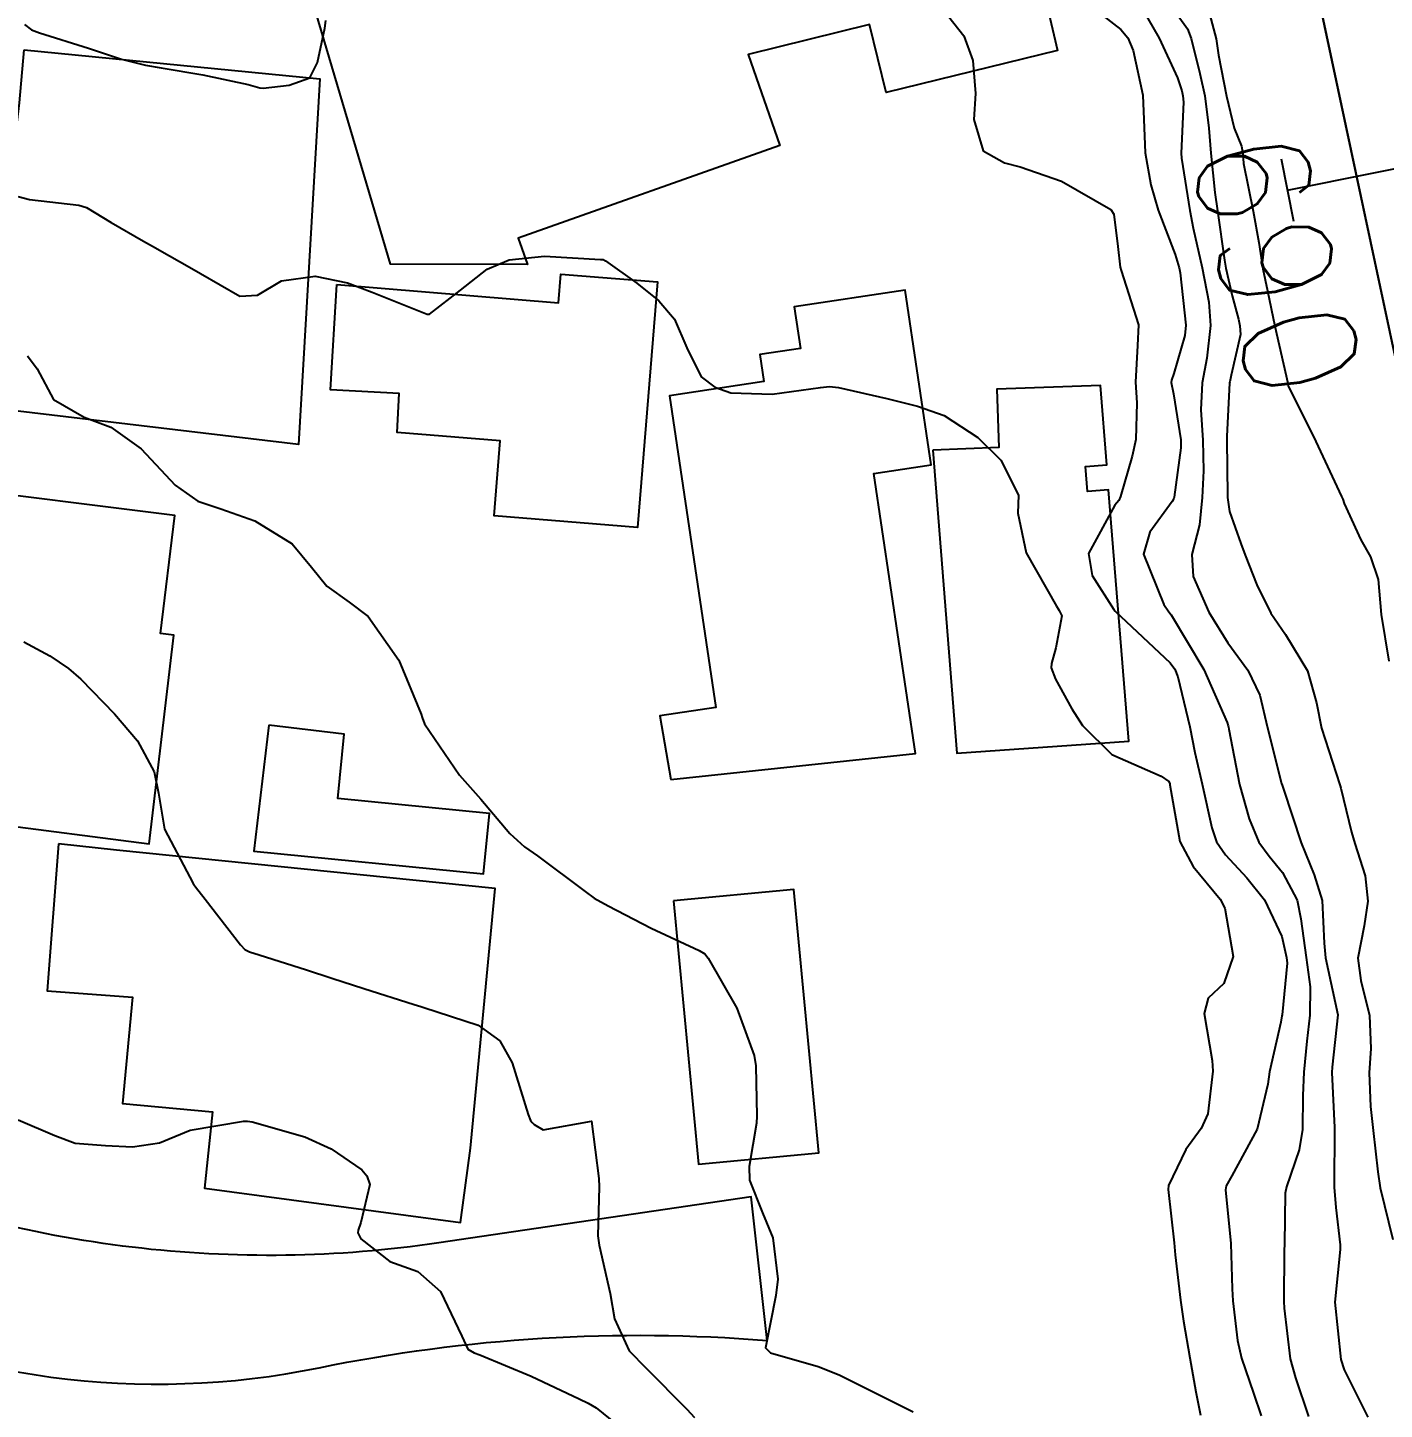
# Model space of a CAD drawing. Header units: metres. Extents: x 298520 to 308411, y 7433745 to 7450750.
# Drawn here: x 301143.6 to 301190.93, y 7443635.26 to 7443683.44 of the extents above; entities that cross this region are included whole.
import ezdxf
from ezdxf.enums import TextEntityAlignment as Align

# ---------------------------------------------------------------- set-up
doc = ezdxf.new("R2010")
doc.units = ezdxf.units.M
doc.header["$LTSCALE"] = 10
doc.linetypes.add('CONTINUO', pattern=[0])
for name, color, linetype in [('Area Verde e Lazer', 94, 'Continuous'), ('Cotas', 45, 'Continuous'), ('Curvas de Nivel 1m', 11, 'Continuous'), ('Curvas de Nivel 5m', 15, 'Continuous'), ('Edificações', 30, 'Continuous'), ('Eixo_Estaqueamento', 45, 'CONTINUO'), ('Linha Férrea', 251, 'TRACKS'), ('Pórtico', 62, 'Continuous'), ('Vias Primárias', 230, 'Continuous')]:
    doc.layers.add(name, color=color, linetype=linetype)
doc.styles.add('Style-STANDARD', font='STANDARD.shx')
doc.linetypes.add('TRACKS', pattern='A,0.15,[130,ltypeshp.shx,S=0.25,R=0,X=0,Y=0],0.15', length=0.3)

msp = doc.modelspace()

# ---------------------------------------------------------------- linework, layer by layer
at = {"layer": 'Area Verde e Lazer', "elevation": 683.981}
msp.add_lwpolyline([(301244.649, 7444005.746), (301236.077, 7444004.442, 0), (301223.445, 7444002.521, -0.079964), (301213.851, 7444002.604, 0.078577), (301189.512, 7444002.881, -0.017587), (301163.614, 7444000.014, 0.012035), (301150.001, 7443998.659, 0.378668), (301143.289, 7443991.061, -0.057498), (301138.13, 7443946.2, 0.342844), (301149.93, 7443920.553, 0.077568), (301153.355, 7443919.402, 0.010024), (301179.654, 7443915.445, 0.021064), (301218.066, 7443912.089, 0.035305), (301232.21, 7443912.451, 0.299651), (301239.104, 7443918.007, -0.016754)], format="xyb", dxfattribs=at)
at = {"layer": 'Curvas de Nivel 1m', "flags": 128}
for points, elevation in [([(301182.16, 7443684.675), (301183.074, 7443683.077), (301183.712, 7443681.693), (301183.872, 7443681.235), (301183.907, 7443681.068), (301183.929, 7443680.84), (301183.847, 7443679.068), (301183.859, 7443678.889), (301184.148, 7443677.065), (301184.261, 7443676.449), (301184.576, 7443675.061), (301184.812, 7443673.867), (301184.87, 7443673.057), (301184.737, 7443671.917), (301184.575, 7443671.06), (301184.526, 7443670.108), (301184.605, 7443669.06), (301184.619, 7443667.987), (301184.582, 7443667.06), (301184.484, 7443666.1), (301184.213, 7443665.063), (301184.264, 7443664.304), (301184.808, 7443663.057), (301185.477, 7443661.984), (301186.174, 7443661.039), (301186.588, 7443660.166), (301186.859, 7443659.029), (301187.349, 7443657.085), (301187.369, 7443657.021), (301187.377, 7443656.985), (301187.412, 7443656.886), (301188.028, 7443655.014), (301188.488, 7443653.903), (301188.758, 7443653.006), (301188.836, 7443651.52), (301188.885, 7443651.005), (301189.312, 7443649.011), (301189.107, 7443647.191), (301189.1, 7443647.002), (301189.193, 7443645.082), (301189.193, 7443645.001), (301189.18, 7443643.074), (301189.182, 7443643.001), (301189.242, 7443642.297), (301189.388, 7443640.998), (301189.391, 7443640.828), (301189.203, 7443639), (301189.416, 7443636.998), (301189.535, 7443636.639), (301190.353, 7443634.988)], 692), ([(301180.768, 7443684.129), (301181.736, 7443683.381), (301181.984, 7443683.087), (301182.17, 7443682.642), (301182.504, 7443681.082), (301182.538, 7443680.238), (301182.591, 7443679.081), (301182.786, 7443677.959), (301183.047, 7443677.076), (301183.637, 7443675.527), (301183.775, 7443675.069), (301183.811, 7443674.889), (301184.004, 7443673.066), (301183.972, 7443672.702), (301183.588, 7443671.385), (301183.506, 7443671.149), (301183.501, 7443671.071), (301183.579, 7443670.67), (301183.831, 7443669.067), (301183.836, 7443668.79), (301183.595, 7443667.069), (301183.586, 7443667.016), (301183.531, 7443666.919), (301182.747, 7443665.851), (301182.535, 7443665.08), (301183.245, 7443663.323), (301183.417, 7443663.071), (301183.491, 7443662.965), (301184.639, 7443661.058), (301185.444, 7443659.207), (301185.485, 7443659.091), (301185.497, 7443659.049), (301185.509, 7443658.981), (301185.878, 7443657.043), (301186.211, 7443655.848), (301186.555, 7443655.033), (301186.909, 7443654.548), (301187.383, 7443653.979), (301187.888, 7443653.015), (301188.018, 7443652.359), (301188.21, 7443651.011), (301188.35, 7443649.993), (301188.339, 7443649.01), (301188.224, 7443648.096), (301188.121, 7443647.012), (301188.093, 7443646.203), (301188.072, 7443645.012), (301187.966, 7443644.313), (301187.518, 7443643.017), (301187.472, 7443642.795), (301187.447, 7443641.018), (301187.442, 7443640.797), (301187.425, 7443639.018), (301187.432, 7443638.787), (301187.652, 7443637.015), (301187.833, 7443636.353), (301188.288, 7443635.009)], 693), ([(301183.741, 7443683.851), (301184.066, 7443683.395), (301184.188, 7443683.063), (301184.497, 7443681.844), (301184.669, 7443681.06), (301184.815, 7443679.935), (301184.877, 7443679.058), (301185.022, 7443677.697), (301185.111, 7443677.055), (301185.355, 7443675.334), (301185.404, 7443675.052), (301185.623, 7443674.085), (301185.841, 7443673.272), (301185.896, 7443673.046), (301185.913, 7443672.74), (301185.587, 7443671.326), (301185.542, 7443671.092), (301185.536, 7443671.05), (301185.434, 7443669.181), (301185.435, 7443669.051), (301185.457, 7443667.128), (301185.459, 7443667.051), (301185.528, 7443666.568), (301185.923, 7443665.45), (301186.081, 7443665.041), (301186.483, 7443664.015), (301186.972, 7443663.028), (301187.482, 7443662.281), (301188.251, 7443661.012), (301188.561, 7443659.9), (301188.746, 7443659.007), (301189.377, 7443657.037), (301189.389, 7443657), (301189.412, 7443656.917), (301189.792, 7443655.39), (301189.909, 7443654.992), (301190.262, 7443653.867), (301190.353, 7443652.985), (301190.227, 7443652.124), (301190.011, 7443650.993), (301190.112, 7443650.216), (301190.412, 7443648.989), (301190.456, 7443647.838), (301190.405, 7443646.989), (301190.45, 7443645.82), (301190.538, 7443644.987), (301190.703, 7443643.541), (301190.79, 7443642.985), (301191.226, 7443641.183)], 691), ([(301143.494, 7443683.552), (301143.73, 7443683.368), (301144.01, 7443683.265), (301145.721, 7443682.726), (301146.877, 7443682.347), (301147.712, 7443682.134), (301148.26, 7443682.04), (301149.708, 7443681.8), (301151.293, 7443681.454), (301151.702, 7443681.344), (301151.818, 7443681.333), (301152.721, 7443681.44), (301153.447, 7443681.692), (301153.715, 7443682.23), (301153.965, 7443683.427), (301154.003, 7443683.693)], 694), ([(301175.739, 7443683.813), (301176.258, 7443683.155), (301176.578, 7443682.294), (301176.671, 7443681.15), (301176.607, 7443680.238), (301176.932, 7443679.148), (301177.677, 7443678.73), (301178.225, 7443678.584), (301179.667, 7443678.085), (301181.393, 7443677.094), (301181.496, 7443676.937), (301181.64, 7443675.814), (301181.717, 7443675.089), (301181.752, 7443674.969), (301182.352, 7443673.083), (301182.325, 7443672.36), (301182.25, 7443671.083), (301182.3, 7443670.359), (301182.263, 7443669.083), (301182.14, 7443668.499), (301181.731, 7443667.088), (301181.664, 7443666.957), (301181.53, 7443666.784), (301180.614, 7443665.103), (301180.736, 7443664.332), (301181.494, 7443663.15), (301181.544, 7443663.089), (301183.466, 7443661.287), (301183.621, 7443661.068), (301183.728, 7443660.799), (301184.142, 7443659.063), (301184.325, 7443658.165), (301184.572, 7443657.058), (301184.918, 7443655.535), (301185.074, 7443655.053), (301185.388, 7443654.595), (301186.134, 7443653.793), (301186.753, 7443653.029), (301187.354, 7443651.746), (301187.524, 7443651.018), (301187.54, 7443650.819), (301187.365, 7443649.02), (301187.358, 7443648.984), (301187.319, 7443648.76), (301186.927, 7443647.026), (301186.866, 7443646.604), (301186.491, 7443645.032), (301185.614, 7443643.402), (301185.41, 7443643.048), (301185.39, 7443642.908), (301185.575, 7443641.045), (301185.619, 7443639.456), (301185.644, 7443639.043), (301185.813, 7443637.664), (301185.954, 7443637.038), (301186.37, 7443635.827), (301186.639, 7443635.028)], 694), ([(301143.59, 7443671.997), (301143.935, 7443671.545), (301144.504, 7443670.468), (301145.566, 7443669.856), (301146.497, 7443669.511), (301147.555, 7443668.756), (301148.742, 7443667.488), (301149.535, 7443666.924), (301150.342, 7443666.657), (301151.525, 7443666.237), (301152.824, 7443665.437), (301153.505, 7443664.625), (301154.035, 7443663.959), (301154.82, 7443663.41), (301155.485, 7443662.902), (301156.546, 7443661.389), (301157.324, 7443659.502), (301157.361, 7443659.381), (301157.441, 7443659.163), (301158.662, 7443657.368), (301159.411, 7443656.542), (301160.418, 7443655.345), (301160.929, 7443654.877), (301161.385, 7443654.558), (301163.045, 7443653.313), (301163.37, 7443653.087), (301163.856, 7443652.815), (301165.354, 7443652.033), (301167.025, 7443651.265), (301167.22, 7443651.14), (301167.34, 7443650.989), (301168.341, 7443649.25), (301168.947, 7443647.603), (301169.004, 7443647.243), (301169.035, 7443645.484), (301169.023, 7443645.242), (301168.771, 7443643.732), (301168.784, 7443643.245), (301169.236, 7443642.107), (301169.599, 7443641.234), (301169.771, 7443639.794), (301169.707, 7443639.232), (301169.348, 7443637.401), (301169.516, 7443637.235), (301171.176, 7443636.752), (301171.91, 7443636.464), (301173.163, 7443635.839), (301174.498, 7443635.177)], 696), ([(301143.47, 7443662.019), (301144.373, 7443661.536), (301145.03, 7443661.098), (301145.455, 7443660.722), (301146.628, 7443659.508), (301147.434, 7443658.576), (301148.017, 7443657.494), (301148.16, 7443656.744), (301148.37, 7443655.49), (301149.374, 7443653.593), (301149.421, 7443653.527), (301149.456, 7443653.479), (301149.796, 7443653.044), (301151.024, 7443651.455), (301151.182, 7443651.293), (301151.341, 7443651.212), (301151.678, 7443651.108), (301153.334, 7443650.582), (301154.214, 7443650.299), (301155.328, 7443649.94), (301157.084, 7443649.382), (301157.322, 7443649.305), (301157.424, 7443649.277), (301159.316, 7443648.655), (301160.069, 7443648.107), (301160.508, 7443647.342), (301161.064, 7443645.545), (301161.143, 7443645.332), (301161.198, 7443645.256), (301161.272, 7443645.195), (301161.59, 7443645.007), (301163.273, 7443645.31), (301163.524, 7443643.307), (301163.538, 7443643.017), (301163.496, 7443641.307), (301163.541, 7443640.986), (301163.923, 7443639.303), (301164.079, 7443638.416), (301164.583, 7443637.296), (301165.174, 7443636.69), (301166.601, 7443635.268), (301166.866, 7443634.98)], 697), ([(301143.271, 7443645.36), (301144.544, 7443644.809), (301145.263, 7443644.54), (301146.318, 7443644.454), (301147.262, 7443644.41), (301148.198, 7443644.556), (301149.268, 7443644.99), (301151.13, 7443645.31), (301151.271, 7443645.306), (301151.433, 7443645.287), (301153.266, 7443644.766), (301154.191, 7443644.344), (301155.255, 7443643.616), (301155.435, 7443643.398), (301155.541, 7443643.104), (301155.228, 7443641.777), (301155.13, 7443641.505), (301155.117, 7443641.411), (301155.221, 7443641.199), (301156.23, 7443640.412), (301157.21, 7443640.064), (301157.998, 7443639.372), (301158.747, 7443637.805), (301158.962, 7443637.362), (301159.181, 7443637.228), (301159.377, 7443637.16), (301161.169, 7443636.413), (301162.847, 7443635.623), (301163.155, 7443635.473), (301163.429, 7443635.307), (301165.139, 7443633.927)], 698)]:
    msp.add_lwpolyline(points, dxfattribs=dict(at, elevation=elevation))
at = {"layer": 'Curvas de Nivel 5m', "flags": 128}
for points, elevation in [([(301184.785, 7443684.096), (301185.062, 7443683.05), (301185.148, 7443682.479), (301185.43, 7443681.053), (301185.692, 7443679.935), (301185.951, 7443679.311), (301185.99, 7443679.045), (301186.014, 7443678.709), (301186.353, 7443677.04), (301186.552, 7443675.946), (301186.695, 7443675.034), (301186.853, 7443674.26), (301187.117, 7443673.027), (301187.562, 7443671.042), (301187.563, 7443671.02), (301187.563, 7443671.001), (301187.582, 7443670.947), (301188.538, 7443669.01), (301189.443, 7443667.092), (301189.479, 7443667.001), (301189.531, 7443666.846), (301190.11, 7443665.583), (301190.448, 7443664.986), (301190.721, 7443664.198), (301190.826, 7443662.98), (301191.095, 7443661.35)], 690), ([(301143.271, 7443677.554), (301143.661, 7443677.451), (301145.382, 7443677.256), (301145.649, 7443677.174), (301146.508, 7443676.647), (301147.638, 7443675.996), (301147.957, 7443675.816), (301148.553, 7443675.486), (301149.246, 7443675.093), (301149.627, 7443674.869), (301151.003, 7443674.072), (301151.62, 7443674.113), (301152.454, 7443674.612), (301153.626, 7443674.779), (301154.754, 7443674.543), (301155.621, 7443674.212), (301157.539, 7443673.455), (301157.614, 7443673.448), (301158.702, 7443674.29), (301159.629, 7443675.018), (301160.402, 7443675.348), (301161.634, 7443675.472), (301163.584, 7443675.36), (301163.633, 7443675.355), (301163.677, 7443675.353), (301163.762, 7443675.308), (301164.859, 7443674.525), (301165.619, 7443673.912), (301166.165, 7443673.274), (301166.598, 7443672.27), (301167.101, 7443671.265), (301167.579, 7443670.907), (301168.128, 7443670.704), (301169.577, 7443670.662), (301171.256, 7443670.891), (301171.58, 7443670.926), (301171.89, 7443670.897), (301173.576, 7443670.51), (301174.644, 7443670.244), (301175.57, 7443669.917), (301176.752, 7443669.148), (301177.551, 7443668.353), (301178.169, 7443667.134), (301178.151, 7443666.51), (301178.438, 7443665.131), (301179.494, 7443663.268), (301179.553, 7443663.178), (301179.591, 7443663.119), (301179.679, 7443662.928), (301179.473, 7443661.81), (301179.318, 7443661.269), (301179.31, 7443661.122), (301179.459, 7443660.727), (301180.027, 7443659.69), (301180.404, 7443659.106), (301181.428, 7443658.1), (301183.152, 7443657.338), (301183.414, 7443657.148), (301183.448, 7443657.07), (301183.451, 7443657.031), (301183.794, 7443655.066), (301184.26, 7443654.186), (301185.202, 7443653.052), (301185.368, 7443652.731), (301185.661, 7443651.045), (301185.333, 7443650.103), (301184.784, 7443649.6), (301184.645, 7443649.057), (301184.931, 7443647.429), (301184.953, 7443647.054), (301184.77, 7443645.566), (301184.54, 7443645.057), (301184.012, 7443644.316), (301183.407, 7443643.068), (301183.393, 7443642.926), (301183.596, 7443641.066), (301183.64, 7443640.644), (301183.821, 7443639.064), (301183.926, 7443638.332), (301184.143, 7443637.06), (301184.354, 7443635.869), (301184.52, 7443635.056)], 695)]:
    msp.add_lwpolyline(points, dxfattribs=dict(at, elevation=elevation))
at = {"layer": 'Edificações'}
msp.add_lwpolyline([(301152.872, 7443687.077), (301166.051, 7443690.814), (301165.856, 7443691.502), (301176.727, 7443694.612), (301179.528, 7443682.644), (301173.55, 7443681.174), (301172.967, 7443683.547), (301168.738, 7443682.506), (301169.848, 7443679.332), (301160.711, 7443676.101), (301161.036, 7443675.182), (301156.26, 7443675.189), (301153.378, 7443684.938, -0.027647)], format="xyb", close=True, dxfattribs=at)
for points in [[(301143.474, 7443682.67), (301153.789, 7443681.653), (301153.054, 7443668.902), (301141.102, 7443670.322), (301141.817, 7443676.344), (301142.766, 7443676.231), (301143.311, 7443680.819)], [(301154.388, 7443674.479), (301162.122, 7443673.85), (301162.203, 7443674.846), (301165.578, 7443674.571), (301164.881, 7443666.007), (301159.874, 7443666.415), (301160.087, 7443669.031), (301156.491, 7443669.323), (301156.559, 7443670.686), (301154.171, 7443670.805)], [(301166.043, 7443657.219), (301174.577, 7443658.126), (301173.121, 7443667.895), (301175.121, 7443668.193), (301174.214, 7443674.281), (301170.344, 7443673.704), (301170.56, 7443672.254), (301169.146, 7443672.043), (301169.287, 7443671.096), (301165.995, 7443670.606), (301167.614, 7443659.738), (301165.65, 7443659.445)], [(301175.185, 7443668.709), (301176.015, 7443658.142), (301182.013, 7443658.561), (301181.306, 7443667.323), (301180.576, 7443667.264), (301180.506, 7443668.132), (301181.251, 7443668.193), (301181.028, 7443670.966), (301177.41, 7443670.836), (301177.483, 7443668.804)], [(301132.252, 7443665.754), (301130.187, 7443651.87), (301135.88, 7443651.024), (301136.683, 7443656.421), (301147.84, 7443654.978), (301148.699, 7443662.26), (301148.237, 7443662.315), (301148.733, 7443666.431), (301140.55, 7443667.456), (301140.303, 7443665.488), (301136.474, 7443665.967), (301136.375, 7443665.178)], [(301152.019, 7443659.112), (301151.495, 7443654.727), (301159.506, 7443653.936), (301159.714, 7443656.042), (301154.421, 7443656.565), (301154.642, 7443658.798)], [(301144.681, 7443654.98), (301144.281, 7443649.849), (301147.26, 7443649.632), (301146.913, 7443645.927), (301150.043, 7443645.636), (301149.774, 7443642.967), (301158.697, 7443641.772), (301159.045, 7443644.371), (301159.914, 7443653.418), (301146.702, 7443654.763)], [(301166.137, 7443652.99), (301167.004, 7443643.812), (301171.201, 7443644.208), (301170.334, 7443653.386)]]:
    msp.add_lwpolyline(points, close=True, dxfattribs=at)
at = {"layer": 'Eixo_Estaqueamento'}
msp.add_lwpolyline([(301152.394, 7443784.66), (301158.307, 7443772.479), (301166.222, 7443754.29), (301168.223, 7443749.256), (301169.728, 7443745.668), (301171.261, 7443741.672), (301173.808, 7443734.628), (301177.711, 7443723.713), (301181.462, 7443711.268), (301182.785, 7443706.834), (301185.498, 7443697.176), (301188.578, 7443684.771), (301192.135, 7443668.077), (301193.513, 7443660.134), (301194.43, 7443654.342, 0.01031), (301194.851, 7443652, -0.025395), (301196.167, 7443643.146, 0.007667), (301197.204, 7443633.937)], format="xyb", dxfattribs=at)
at = {"layer": 'Linha Férrea', "flags": 128}
msp.add_lwpolyline([(307827.162, 7434249.95), (307821.558, 7434258.806), (307819.524, 7434262.43), (307816.304, 7434268.219), (307813.681, 7434272.301), (307811.637, 7434275.461), (307798.221, 7434296.136), (307773.738, 7434334.032), (307761.734, 7434352.011), (307752.472, 7434367.888), (307735.134, 7434393.38), (307710.738, 7434431.015), (307694.807, 7434455.28), (307677.699, 7434482.208), (307665.381, 7434501.663), (307643.884, 7434534.842), (307627.559, 7434562.543), (307613.51, 7434586.874), (307596.955, 7434617.47), (307576.402, 7434659.978), (307564.169, 7434687.319), (307541.059, 7434734.946), (307530.172, 7434758.545), (307516.917, 7434785.92), (307501.763, 7434817.247), (307481.679, 7434859.302), (307459.201, 7434904.199), (307442.79, 7434936.268), (307425.275, 7434968.915), (307411.694, 7434992.242), (307402.565, 7435007.679), (307388.848, 7435028.501), (307366.947, 7435058.298), (307352.497, 7435076.75), (307335.708, 7435095.815), (307323.737, 7435108.404), (307304.876, 7435127.211), (307280.641, 7435149.596), (307260.895, 7435166.247), (307239.502, 7435183.006), (307222.59, 7435195.397), (307206.912, 7435206.431), (307191.542, 7435216.923), (307180.978, 7435223.581), (307147.083, 7435245.035), (307110.179, 7435267.866), (307071.327, 7435292.081), (307013.035, 7435328.917), (306934.22, 7435378.293), (306890.853, 7435406.012), (306860.761, 7435425.266), (306830.445, 7435444.172), (306783.165, 7435474.002), (306743.292, 7435499.125), (306730.646, 7435506.804), (306700.006, 7435524.558), (306649.968, 7435556.158), (306620.536, 7435574.685), (306585.884, 7435596.365), (306549.21, 7435619.443), (306511.464, 7435642.992), (306481.3, 7435662.066), (306449.914, 7435681.79), (306417.31, 7435702.158), (306386.499, 7435720.658), (306359.57, 7435735.78), (306332.265, 7435749.95), (306295.736, 7435767.254), (306254.914, 7435784.832), (306234.551, 7435793.029), (306198.8, 7435806.042), (306177.427, 7435813.736), (306139.201, 7435826.142), (306101.034, 7435838.043), (306051.969, 7435853.031), (306008.186, 7435866.647), (306003.579, 7435868.042), (305974.115, 7435878.736), (305939.654, 7435889.448), (305902.227, 7435900.737), (305881.18, 7435906.223), (305868.578, 7435910.192), (305845.541, 7435919.118), (305815.171, 7435933.297), (305786.711, 7435949.033), (305760.876, 7435966.424), (305735.18, 7435986.894), (305723.755, 7435997.052), (305696.097, 7436025.188), (305678.2, 7436047.897), (305661.02, 7436071.863), (305645.017, 7436096.315), (305622.371, 7436129.703), (305596.142, 7436168.749), (305576.091, 7436198.746), (305559.429, 7436223.15), (305539.44, 7436252.716), (305521.42, 7436279.841), (305512.691, 7436292.824), (305499.486, 7436312.983), (305480.027, 7436341.606), (305460.301, 7436370.83), (305441.558, 7436398.43), (305421.25, 7436428.242), (305402.577, 7436456.088), (305384.092, 7436483.75), (305369.125, 7436505.554), (305351.225, 7436532.173), (305338.344, 7436551.44), (305322.726, 7436574.869), (305306.914, 7436598.296), (305293.244, 7436619.058), (305277.818, 7436644.307), (305263.888, 7436668.981), (305254.713, 7436687.725), (305243.781, 7436710.837), (305233.952, 7436734.393), (305225.106, 7436755.865), (305215.533, 7436780.472), (305201.607, 7436815.682), (305193.173, 7436837.83), (305177.384, 7436877.752), (305166.792, 7436904.686), (305153.942, 7436937.689), (305141.501, 7436969.136), (305130.697, 7436996.497), (305122.016, 7437018.504), (305113.061, 7437043.102), (305101.513, 7437072.011), (305093.245, 7437092.935), (305082.037, 7437121.364), (305073.353, 7437143.916), (305060.568, 7437176.453), (305050.18, 7437206.397), (305043.414, 7437227.867), (305037.467, 7437248.165), (305034.526, 7437261.706), (305031.724, 7437274.104), (305028.718, 7437297.869), (305025.03, 7437326.573), (305023.117, 7437358.555), (305023.119, 7437387.114), (305024.829, 7437414.867), (305027.312, 7437439.505), (305027.407, 7437441.256), (305030.711, 7437462.666), (305036.039, 7437488.902), (305042.465, 7437516.919), (305048.776, 7437544.538), (305055.475, 7437572.1), (305062.866, 7437603.389), (305069.498, 7437630.688), (305077.032, 7437662.821), (305085.46, 7437698.138), (305091.819, 7437727.643), (305097.21, 7437749.95), (305103.918, 7437777.268), (305111.101, 7437807.1), (305121.202, 7437849.915), (305125.406, 7437866.973), (305130.992, 7437888.732), (305137.356, 7437914.575), (305143.477, 7437941.139), (305150.277, 7437969.227), (305155.626, 7437993.858), (305160.498, 7438017.389), (305165.529, 7438047.968), (305167.399, 7438065.921), (305168.452, 7438080.499), (305168.697, 7438098.822), (305168.499, 7438111.609), (305167.442, 7438129.409), (305165.734, 7438144.803), (305163.051, 7438159.253), (305157.36, 7438183.653), (305149.712, 7438209.61), (305142.146, 7438230.516), (305132.877, 7438252.552), (305120.435, 7438277.838), (305109.119, 7438297.22), (305107.007, 7438300.233), (305099.258, 7438311.382), (305091.426, 7438322.415), (305083.384, 7438332.797), (305079.569, 7438337.519), (305074.8, 7438344.056), (305056.823, 7438367.077), (305041.935, 7438386.352), (305023.225, 7438411.978), (305005.975, 7438436.561), (304993.284, 7438456.495), (304983.121, 7438473.171), (304969.538, 7438498.699), (304959.938, 7438517.087), (304947.328, 7438543.432), (304933.09, 7438572.791), (304924.306, 7438590.948), (304918.204, 7438604.464), (304911.783, 7438619.158), (304905.926, 7438632.437), (304900.315, 7438648.46), (304895.834, 7438661.886), (304892.174, 7438674.496), (304887.946, 7438691.238), (304884.694, 7438706.937), (304881.848, 7438723.698), (304879.326, 7438740.134), (304878.187, 7438758.916), (304877.537, 7438778.358), (304877.211, 7438799.094), (304877.455, 7438830.881), (304877.861, 7438863.017), (304878.268, 7438892.702), (304878.595, 7438920.109), (304878.677, 7438952.239), (304877.945, 7438980.303), (304876.318, 7439009.018), (304874.936, 7439022.788), (304873.229, 7439037.841), (304870.14, 7439056.141), (304864.855, 7439082.077), (304859.079, 7439105.013), (304850.377, 7439133.889), (304843.057, 7439154.06), (304836.382, 7439171.237), (304828.249, 7439190.114), (304817.674, 7439211.83), (304806.69, 7439232.736), (304796.364, 7439250.871), (304785.222, 7439269.009), (304772.779, 7439289.097), (304755.7, 7439316.738), (304736.912, 7439345.938), (304718.848, 7439374.335), (304700.222, 7439403.624), (304676.465, 7439440.714), (304659.061, 7439468.061), (304641.493, 7439495.549), (304629.289, 7439514.996), (304612.29, 7439541.915), (304598.786, 7439563.312), (304583.088, 7439588.524), (304568.608, 7439611.383), (304554.371, 7439633.59), (304540.465, 7439656.114), (304527.858, 7439675.88), (304515.488, 7439695.965), (304501.015, 7439718.74), (304492.557, 7439732.179), (304481.09, 7439749.95), (304464.698, 7439773.555), (304458.701, 7439781.55), (304447.468, 7439795.482), (304430.85, 7439814.016), (304417.942, 7439826.867), (304407.625, 7439836.385), (304393.358, 7439848.486), (304380.404, 7439858.342), (304362.661, 7439870.737), (304347.086, 7439880.296), (304333.248, 7439887.82), (304320.73, 7439894.061), (304304.927, 7439900.989), (304286.443, 7439908.157), (304266.642, 7439915.416), (304246.691, 7439922.501), (304225.186, 7439929.977), (304198.999, 7439939.195), (304168.468, 7439950.001), (304152.888, 7439955.629), (304135.919, 7439962.486), (304121.351, 7439968.798), (304105.783, 7439976.385), (304088.736, 7439985.334), (304071.183, 7439995.831), (304051.503, 7440008.737), (304042.509, 7440015.334), (304023.022, 7440030.473), (304002.682, 7440048.64), (303992.184, 7440058.522), (303980.444, 7440070.491), (303965.024, 7440086.226), (303949.368, 7440102.496), (303932.051, 7440120.671), (303917.21, 7440136.166), (303903.071, 7440150.772), (303879.085, 7440174.998), (303863.629, 7440189.711), (303849.061, 7440203.116), (303838.551, 7440211.886), (303825.964, 7440222.577), (303811.471, 7440233.814), (303798.026, 7440243.583), (303789.167, 7440249.782, 0.048699), (303782.733, 7440254.326, -0.013971), (303778.977, 7440256.716, 0.011385), (303767.539, 7440264.078, 0.000455), (303759.243, 7440269.144, 0.004014), (303749.319, 7440275.082, 0.008965), (303739.521, 7440280.605), (303729.166, 7440286.199), (303717.711, 7440292.151), (303693.717, 7440304.367), (303679.104, 7440311.896), (303660.942, 7440321.331), (303642.972, 7440330.918), (303636.468, 7440334.548), (303624.836, 7440341.295), (303611.994, 7440348.943), (303603.079, 7440354.598), (303596.281, 7440359.102), (303587.51, 7440365.427), (303578.605, 7440372.221), (303569.48, 7440379.633), (303558.633, 7440389.129), (303549.894, 7440397.253), (303541.539, 7440405.465), (303534.882, 7440412.293), (303523.465, 7440424.473), (303512.292, 7440437.463), (303502.617, 7440449.258), (303497.008, 7440456.501), (303488.044, 7440468.694), (303481.424, 7440477.682), (303475.375, 7440486.349), (303465.786, 7440500.535), (303456.113, 7440515.599), (303445.613, 7440532.252), (303432.87, 7440552.628), (303423.186, 7440568.064, -0.000757), (303417.987, 7440576.145, 0.007668), (303411.654, 7440585.694), (303403.602, 7440597.441), (303394.768, 7440609.244), (303388.857, 7440616.919), (303381.264, 7440625.91), (303374.43, 7440633.824), (303364.889, 7440644.089), (303358.774, 7440650.239), (303349.646, 7440658.739), (303339.722, 7440667.523), (303332.656, 7440673.464), (303326.724, 7440678.049, -0.018136), (303320.919, 7440682.537, 0.027105), (303312.535, 7440688.782, -0.001525), (303306.785, 7440692.624), (303296.835, 7440699.316), (303291.583, 7440702.647), (303280.845, 7440709.238, 0.008003), (303271.247, 7440714.648, 0.013057), (303255.936, 7440722.447, -0.001991), (303248.373, 7440726.091, 0.012147), (303243.6, 7440728.272, -0.002135), (303237.368, 7440730.971), (303223.7, 7440736.96), (303210.103, 7440742.741), (303193.904, 7440749.566), (303189.82, 7440751.298), (303177.394, 7440756.464), (303158.988, 7440764.273), (303141.646, 7440771.615), (303117.098, 7440781.981), (303101.554, 7440788.524), (303093.446, 7440792.234), (303076.052, 7440800.18), (303054.932, 7440810.372), (303040.156, 7440817.979), (303025.349, 7440825.886), (303013.344, 7440832.756), (303004.06, 7440838.538), (302994.271, 7440845.093), (302982.623, 7440853.413), (302969.58, 7440863.652), (302962.58, 7440869.547), (302953.339, 7440877.801), (302943.024, 7440887.539), (302938.586, 7440892.147), (302933.331, 7440897.537), (302924.321, 7440907.75), (302915.904, 7440917.945), (302907.517, 7440928.751), (302899.78, 7440938.97), (302892.734, 7440949.154), (302888.762, 7440955.109), (302884.574, 7440961.747), (302879.485, 7440969.887), (302873.287, 7440980.614), (302867.777, 7440990.898), (302859.79, 7441006.768), (302851.229, 7441025.298), (302846.823, 7441035.61), (302841.669, 7441047.987), (302837.148, 7441059.318), (302829.38, 7441078.789), (302825.24, 7441088.834), (302821.857, 7441097.357), (302816.249, 7441111.473), (302810.672, 7441125.205), (302804.678, 7441140.046), (302799.05, 7441153.537), (302792.202, 7441169.326), (302786.803, 7441181.368), (302782.699, 7441189.728), (302780.991, 7441193.272, -0.024435), (302778.706, 7441197.526, 0.018839), (302775.042, 7441204.531), (302769.048, 7441215.01), (302764.16, 7441223.098), (302758.012, 7441232.567), (302751.033, 7441242.929), (302746.425, 7441249.467, 0.01417), (302742.29, 7441255.115, -0.010578), (302734.95, 7441264.491, 0.026045), (302726.645, 7441274.447), (302714.77, 7441287.265), (302702.588, 7441299.413), (302690.064, 7441310.886), (302682.561, 7441317.234), (302675.22, 7441323.247), (302666.869, 7441329.42, 0.027574), (302658.671, 7441335.283, -0.011091), (302655.152, 7441337.629, 0.01172), (302645.719, 7441343.898, 0.006642), (302635.246, 7441350.318, 0.010482), (302620.241, 7441358.823, 0.013683), (302599.223, 7441369.429, 0.008553), (302586.726, 7441375.052, 0.011788), (302575.046, 7441379.747, 0.002778), (302570.558, 7441381.4), (302560.876, 7441384.907), (302551.005, 7441388.04), (302546.217, 7441389.527, -0.019135), (302544.903, 7441389.88, 0.019296), (302522.937, 7441395.786, 0.000461), (302511.662, 7441398.344, 0.010049), (302501.513, 7441400.424), (302492.392, 7441402.102), (302485.288, 7441403.295), (302471.447, 7441405.533), (302444.869, 7441409.521), (302415.277, 7441413.929), (302384.345, 7441418.639), (302365.976, 7441421.32), (302360.247, 7441421.986), (302338.704, 7441425.134), (302306.002, 7441430.395), (302286.923, 7441434.198), (302278.604, 7441436.007), (302270.237, 7441438.277), (302260.05, 7441441.209), (302248.718, 7441444.793), (302234.932, 7441449.831), (302225.681, 7441453.688), (302223.91, 7441454.587), (302211.722, 7441460.078), (302198.55, 7441466.939), (302185.194, 7441474.434), (302176.266, 7441480.044), (302166.746, 7441486.088), (302155.705, 7441493.817), (302145.197, 7441501.908), (302133.651, 7441511.457), (302124.111, 7441520.003), (302113.796, 7441530.075), (302104.384, 7441540.03), (302095.467, 7441550.013), (302086.579, 7441560.931), (302077.65, 7441573.115), (302070.772, 7441583.077), (302062.647, 7441595.881), (302055.334, 7441608.401), (302048.687, 7441620.587), (302040.377, 7441636.793), (302032.957, 7441653.052), (302027.217, 7441666.295), (302023.745, 7441674.151), (302020.233, 7441682.946), (302013.855, 7441699.656), (302006.743, 7441720.028), (302000.143, 7441739.465), (301996.81, 7441749.517), (301993.173, 7441760.442), (301988.741, 7441774.004), (301985.313, 7441784.598), (301976.672, 7441811.028), (301970.969, 7441828.13), (301966.757, 7441840.46), (301961.824, 7441854.796), (301956.599, 7441869.324), (301952.694, 7441879.426), (301950.212, 7441885.776), (301947.263, 7441893.123), (301942.827, 7441902.996), (301936.943, 7441915.47), (301925.249, 7441938.089), (301919.939, 7441947.811), (301913.515, 7441959.082), (301904.124, 7441974.92), (301894.52, 7441990.438), (301891.413, 7441995.461), (301886.489, 7442003.183), (301878.67, 7442015.285), (301873.464, 7442023.436), (301865.157, 7442036.288), (301855.839, 7442050.938), (301845.976, 7442066.833), (301838.272, 7442079.461), (301830.416, 7442092.887), (301825.548, 7442101.779), (301821.376, 7442109.453), (301815.662, 7442120.908), (301811.106, 7442130.238), (301807.699, 7442137.999), (301806.423, 7442140.601, 0.023261), (301801.857, 7442152.453, -0.028715), (301797.552, 7442164.003, 0.012936), (301793.732, 7442175.332, -0.025942), (301792.423, 7442179.575, 0.006006), (301789.905, 7442189.062, -0.014708), (301788.14, 7442196.216), (301785.975, 7442206.246), (301784.367, 7442214.306, 0.006026), (301783.559, 7442218.841, -0.007665), (301782.521, 7442224.78, -0.006079), (301780.959, 7442235.44, -0.002739), (301779.703, 7442245.206), (301779.178, 7442249.477), (301778.675, 7442254.381), (301778.065, 7442260.482), (301777.318, 7442271.291), (301776.984, 7442275.413), (301775.911, 7442292.595), (301775.204, 7442301.965), (301774.189, 7442318.205), (301773.646, 7442327.416), (301773.089, 7442335.875), (301772.127, 7442350.268), (301771.292, 7442362.115), (301770.725, 7442371.572), (301769.865, 7442382.07), (301768.552, 7442394.647), (301768.148, 7442398.421), (301767.394, 7442406.074), (301767.009, 7442408.608), (301766.499, 7442411.782), (301764.779, 7442423.533), (301763.465, 7442430.863), (301760.77, 7442444.807), (301759.479, 7442450.076), (301758.259, 7442454.401), (301755.339, 7442466.071), (301751.665, 7442478.105, 0.014406), (301747.843, 7442489.506, -0.000078), (301746.016, 7442494.48), (301743.45, 7442501.467), (301738.686, 7442513.328), (301735.709, 7442520.321), (301732.431, 7442527.285), (301727.104, 7442538.17), (301722.927, 7442546.111, 0.012187), (301718.524, 7442554.109, 0.000535), (301713.357, 7442562.952, 0.014127), (301707.985, 7442571.558, 0.00131), (301703.078, 7442578.904, 0.005502), (301696.107, 7442589.038, 0.012739), (301690.664, 7442596.364, -0.003293), (301687.73, 7442600.161, 0.014011), (301683.494, 7442605.405), (301674.266, 7442616.2), (301665.746, 7442625.395), (301657.648, 7442633.669), (301647.393, 7442643.457), (301636.008, 7442653.979), (301626.6, 7442662.308), (301605.302, 7442680.695), (301585.626, 7442697.221), (301571.106, 7442709.224), (301556.026, 7442721.963), (301546.373, 7442729.879), (301533.385, 7442740.748), (301522.722, 7442749.605), (301509.812, 7442760.238), (301495.057, 7442772.28), (301477.473, 7442786.656), (301465.134, 7442796.879), (301456.431, 7442804.066), (301435.244, 7442821.757), (301421.836, 7442832.858), (301396.975, 7442853.686), (301385.141, 7442863.625), (301370.663, 7442875.779), (301364.72, 7442880.333), (301363.394, 7442881.709), (301340.635, 7442900.571), (301323.028, 7442915.478), (301312.785, 7442924.11), (301300.577, 7442934.699), (301285.849, 7442948.16), (301276.269, 7442957.316), (301270.655, 7442962.881), (301259.99, 7442974.031), (301253.515, 7442981.219), (301247.895, 7442987.531), (301240.384, 7442996.742), (301229.998, 7443009.989), (301221.855, 7443021.632), (301213.131, 7443035.04), (301205.731, 7443047.193), (301200.054, 7443057.202), (301196.13, 7443064.495), (301190.777, 7443075.159), (301186.743, 7443083.781), (301181.573, 7443095.717), (301178.314, 7443103.871), (301173.662, 7443116.191), (301169.173, 7443129.408), (301164.144, 7443147.31, -0.01791), (301159.61, 7443166.203, -0.00496), (301157.559, 7443176.875, -0.011511), (301154.972, 7443193.236, -0.007375), (301153.508, 7443205.472), (301152.718, 7443213.017, -0.00222), (301152.224, 7443222.44), (301151.729, 7443232.749), (301151.603, 7443240.182), (301151.639, 7443249.448), (301151.725, 7443255.841, -0.000163), (301152.025, 7443263.846, -0.011094), (301152.62, 7443273.75), (301153.007, 7443278.435), (301153.225, 7443280.621), (301153.695, 7443286.694, -0.028501), (301154.086, 7443291.63), (301155.314, 7443300.595), (301156.339, 7443307.456), (301157.491, 7443314.977), (301159.202, 7443325.07), (301161.789, 7443338.495), (301165.144, 7443354.564), (301169.449, 7443374.231), (301172.81, 7443391.595), (301174.68, 7443401.171), (301178.924, 7443420.669), (301181.694, 7443433.864), (301184.295, 7443446.536), (301187.696, 7443463.235), (301190.748, 7443479.811), (301192.552, 7443489.809), (301194.095, 7443499.341), (301196.062, 7443513.194), (301197.815, 7443528.847), (301198.978, 7443543.028), (301199.581, 7443554.271), (301200.059, 7443564.719), (301200.282, 7443573.9), (301200.162, 7443588.233), (301199.927, 7443598.374), (301199.281, 7443610.703), (301198.702, 7443618.87), (301198.183, 7443625.385), (301197.204, 7443633.937, -0.007667), (301196.167, 7443643.146, 0.025395), (301194.851, 7443652, -0.01031), (301194.43, 7443654.342), (301193.513, 7443660.134), (301192.135, 7443668.077), (301188.578, 7443684.771), (301185.498, 7443697.176), (301182.785, 7443706.834), (301181.462, 7443711.268), (301177.711, 7443723.713), (301173.808, 7443734.628), (301171.261, 7443741.672), (301169.728, 7443745.668), (301168.223, 7443749.256), (301166.222, 7443754.29), (301158.307, 7443772.479), (301152.394, 7443784.66), (301147.869, 7443793.508), (301140.961, 7443806.331), (301134.742, 7443816.987), (301130.672, 7443823.903), (301127.116, 7443829.58), (301117.999, 7443843.643), (301110.123, 7443855.073), (301103.904, 7443863.685), (301096.373, 7443873.957), (301091.515, 7443880.268), (301082.097, 7443891.988), (301075.191, 7443900.343), (301066.669, 7443910.076), (301057.942, 7443919.52), (301047.68, 7443929.617), (301040.637, 7443936.582), (301031.883, 7443944.37), (301023.758, 7443951.563), (301019.288, 7443955.054), (301009.556, 7443962.804), (300997.58, 7443972.16), (300983.871, 7443982.451), (300964.188, 7443997.461), (300944.108, 7444013.327), (300932.299, 7444022.947), (300914.026, 7444037.339), (300891.313, 7444055.807), (300879.97, 7444064.814), (300848.153, 7444089.828), (300830.362, 7444103.6), (300820.582, 7444111.406), (300808.788, 7444120.923), (300790.074, 7444136.492), (300778.414, 7444146.774), (300770.686, 7444153.71), (300758.584, 7444165.332), (300747.358, 7444176.88), (300740.382, 7444184.133), (300726.752, 7444199.558), (300715.031, 7444213.522), (300701.451, 7444231.207), (300695.757, 7444239.063), (300691.098, 7444245.691), (300688.496, 7444249.683), (300679.245, 7444263.561), (300673.509, 7444272.713), (300665.013, 7444287.411), (300658.593, 7444299.121), (300654.523, 7444306.913), (300645.889, 7444324.778), (300638.775, 7444340.504), (300632.002, 7444357.092), (300623.229, 7444381.315), (300618.039, 7444396.735), (300611.737, 7444416.065), (300609.685, 7444423.435), (300606.998, 7444434.668), (300602.946, 7444451.568), (300599.969, 7444467.01), (300597.626, 7444480.248), (300594.733, 7444500.078), (300593.893, 7444507.369), (300592.267, 7444522.787), (300591.511, 7444531.442), (300590.493, 7444544.959), (300589.841, 7444557.299), (300589.096, 7444574.018), (300588.343, 7444602.107), (300587.685, 7444624.209), (300587.294, 7444638.301), (300586.409, 7444654.83), (300585.213, 7444670.921), (300583.32, 7444689.362), (300581.913, 7444699.787), (300579.93, 7444713.25), (300577.016, 7444730.379), (300574.607, 7444742.839), (300573.261, 7444749.503), (300571.951, 7444755.507), (300567.968, 7444771.617), (300563.223, 7444789.714), (300556.388, 7444811.413), (300552.813, 7444821.862), (300552.051, 7444823.547), (300548.135, 7444834.224), (300543.898, 7444845.238), (300538.737, 7444857.627), (300534.37, 7444867.272, 0.016186), (300529.659, 7444877.358), (300521.065, 7444894.307), (300515.468, 7444904.77), (300506.539, 7444920.708), (300501.331, 7444929.076), (300498.824, 7444933.12), (300487.096, 7444951.631), (300473.997, 7444971.561), (300463.472, 7444987.491), (300453.773, 7445002.708), (300450.06, 7445008.599), (300443.364, 7445019.573), (300432.151, 7445039.253), (300421.263, 7445060.113), (300412.901, 7445077.325), (300404.443, 7445096.117), (300400.04, 7445106.506), (300395.554, 7445118.008), (300385.79, 7445146.048), (300379.043, 7445169.005), (300374.061, 7445187.954), (300369.452, 7445208.366), (300365.384, 7445228.498), (300362.756, 7445242.388), (300361.678, 7445249.758), (300360.143, 7445261.703), (300359.094, 7445273.894), (300358.442, 7445281.783), (300357.503, 7445297.711), (300357.204, 7445314.251), (300357.2, 7445325.495), (300357.632, 7445341.062), (300358.792, 7445365.539), (300359.702, 7445378.899), (300360.824, 7445394.556), (300361.814, 7445408.831), (300364.105, 7445434.807), (300365.553, 7445451.778), (300367.396, 7445471.835), (300368.852, 7445486.766), (300370.027, 7445499.471), (300371.464, 7445515.344), (300372.683, 7445526.312), (300373.395, 7445530.963), (300374.893, 7445547.685), (300376.205, 7445560.819), (300377.581, 7445575.805), (300379.871, 7445599.676), (300382.66, 7445627.08), (300384.233, 7445644.036), (300384.749, 7445648.276), (300386.133, 7445663.647)], format="xyb", dxfattribs=at)
at = {"layer": 'Pórtico'}
for points in [[(301187.55, 7443677.777), (301196.88, 7443679.641)], [(301187.332, 7443678.866), (301187.768, 7443676.688)]]:
    msp.add_lwpolyline(points, dxfattribs=at)
at = {"layer": 'Vias Primárias'}
msp.add_lwpolyline([(301097.256, 7443625.061, -0.050724), (301110.497, 7443648.619), (301111.415, 7443648.541, -0.086326), (301118.448, 7443646.685, 0.010558), (301128.234, 7443642.441, -0.019804), (301135.443, 7443639.155, 0.168904), (301153.776, 7443636.711, -0.070804), (301169.396, 7443637.66), (301168.847, 7443642.673), (301157.949, 7443641.062, -0.066453), (301147.244, 7443640.912, -0.06745), (301136.725, 7443643.637, 0.015222), (301124.454, 7443648.223, -0.142177), (301117.462, 7443653.106, -0.250929), (301116.851, 7443656.335, -0.117562), (301118.418, 7443658.956, 0.040648), (301122.89, 7443665.918, -0.028054), (301125.539, 7443670.279, 0.026817), (301128.858, 7443675.713, 0.069508), (301132.002, 7443684.171, 0.065785), (301133.384, 7443700.25, -0.019267), (301133.294, 7443712.764)], format="xyb", dxfattribs=at)

# ---------------------------------------------------------------- texts
at = {"layer": 'Cotas', "style": 'Style-STANDARD'}
msp.add_text('690', height=4, rotation=285.1173, dxfattribs=at).set_placement((301187.16, 7443675.21, 690), align=Align.MIDDLE_CENTER)

doc.saveas('drawing.dxf')
